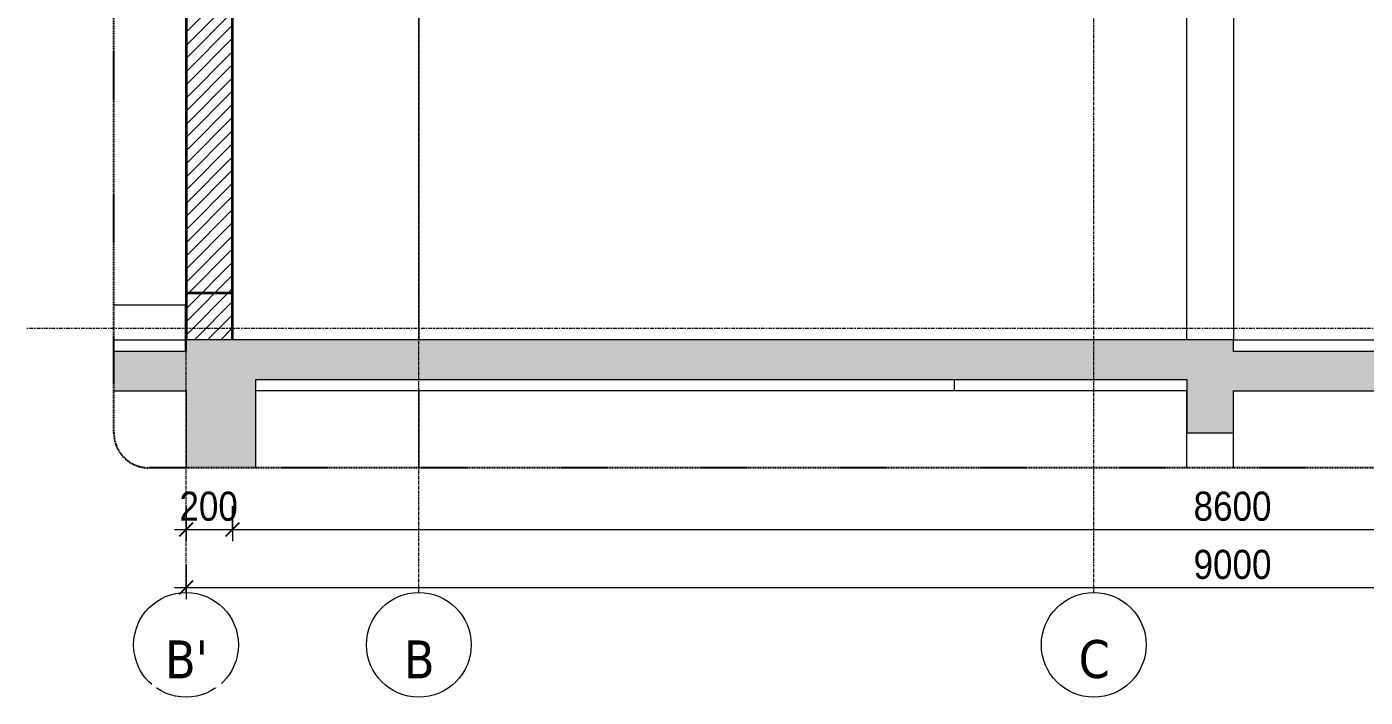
# Model space of a CAD drawing. Header units: millimetres. Extents: x 50254 to 245170, y 481 to 78637.
# Drawn here: x 80407 to 86157, y 614 to 3495 of the extents above; entities that cross this region are included whole.
import ezdxf

# ---------------------------------------------------------------- set-up
doc = ezdxf.new("R2010")
doc.units = ezdxf.units.MM
for name, pattern in [('Centre', [31.75, 6.35, -4.7625, 15.875, -4.7625]), ('Grid Line', [22.225, 12.7, -3.175, 3.175, -3.175]), ('Hidden', [7.14375, 4.7625, -2.38125])]:
    doc.linetypes.add(name, pattern=pattern)
for name, color, linetype, lineweight in [('0-4', 90, 'Continuous', 5), ('A-ANNO-DIMS', 211, 'Continuous', 9), ('A-ANNO-DIMS-50', 211, 'Continuous', 9), ('A-DETL-GENF', 92, 'Continuous', 18), ('A-DETL-GENF-4', 92, 'Hidden', 25), ('A-DETL-GENF-5', 9, 'Continuous', 18), ('A-DETL-THIN', 151, 'Continuous', 18), ('A-FLOR-2', 7, 'Continuous', 18), ('A-FLOR-LEVL-2', 51, 'Centre', 9), ('A-WALL', 113, 'Continuous', 18), ('A-WALL-4', 250, 'Continuous', 35), ('A-WALL-PATT-2', 111, 'Continuous', 18), ('S-BEAM-1', 7, 'Continuous', 18), ('S-COLS', 52, 'Continuous', 18), ('S-COLS-8', 7, 'Continuous', 18), ('S-GRID-1', 1, 'Grid Line', 9), ('S-GRID-IDEN', 1, 'Continuous', 9)]:
    doc.layers.add(name, color=color, linetype=linetype, lineweight=lineweight)
doc.styles.add('Tahoma_B', font='tahomabd.ttf', dxfattribs={"height": 162.5})
doc.styles.add('UTM Avo', font='', dxfattribs={"width": 0.9, "height": 125})
doc.styles.get('UTM Avo').set_extended_font_data('UTM Avo')
doc.dimstyles.new('1_Dim_chi_tiet_2_5', dxfattribs={"dimscale": 304.8, "dimtxt": 124.912619, "dimasz": 0.19685, "dimexe": 0.164042, "dimexo": 0.0625, "dimgap": 0.016404, "dimtad": 1, "dimdec": 0, "dimrnd": 5, "dimzin": 0, "dimdsep": 46, "dimtxsty": 'UTM Avo', "dimblk1": 'OBLIQUE', "dimblk2": 'OBLIQUE', "dimsah": 1, "dimcen": 0.09, "dimdle": 0.164042, "dimazin": 0, "dimtfac": 1, "dimtdec": 4, "dimtix": 1, "dimtmove": 0, "dimatfit": 3, "dimfxl": 0.328084, "dimfxlon": 1, "dimtvp": 1, "dimtolj": 1, "dimtzin": 0, "dimarcsym": 2})

# ---------------------------------------------------------------- blocks, each defined once
blk = doc.blocks.new('NCV_TKTC_KET CAU_rvt-3-TKCS_CĂN HỘ LOẠI 1 - MẶT CẮT 2')
at = {"layer": 'A-FLOR-2'}
for p, q in [((29036.9, 2150), (33336.9, 2150)), ((27836.9, 1980), (27836.9, 1930)), ((27836.9, 1930), (24836.9, 1930)), ((28836.9, 1930), (27836.9, 1930))]:
    blk.add_line(p, q, dxfattribs=at)
at = {"layer": 'S-BEAM-1'}
for p, q in [((24226.9, 2300), (24535.3, 2300)), ((24535.3, 2100), (24535.3, 2300)), ((28835.3, 1930), (28835.3, 1600)), ((29036.9, 1600), (29036.9, 1750))]:
    blk.add_line(p, q, dxfattribs=at)
at = {"layer": 'S-COLS-8'}
for p, q in [((25536.9, 4950), (25536.9, 2150)), ((25536.9, 1930), (25536.9, 1600))]:
    blk.add_line(p, q, dxfattribs=at)
blk = doc.blocks.new('BORDER VIEW - BORDER VIEW-3678770-TKCS_CĂN HỘ LOẠI 1 - MẶT CẮT 2')
at = {"layer": 'A-DETL-GENF-4'}
for p, q in [((24226.9, 1750), (24226.9, 5758.8)), ((33843.7, 1600), (24376.9, 1600))]:
    blk.add_line(p, q, dxfattribs=at)
blk.add_arc((24376.9, 1750), 150, 180, 270, dxfattribs=at)
blk = doc.blocks.new('Grid - M_Grid Head - Circle-353313-TKCS_CĂN HỘ LOẠI 1 - MẶT CẮT 2')
at = {"layer": 'S-GRID-IDEN'}
blk.add_circle((25536.9, 839.3), 225, dxfattribs=at)
blk = doc.blocks.new('DIMBLOCK47-TKCS_CĂN HỘ LOẠI 1 - MẶT CẮT 2')
at = {"layer": 'A-ANNO-DIMS-50'}
for p, q in [((81090.9, 1435.1), (81090.9, 1285.1)), ((81090.9, 1335.1), (81090.9, 1435.1)), ((81290.9, 1435.1), (81290.9, 1285.1)), ((81290.9, 1335.1), (81290.9, 1435.1)), ((81040.9, 1335.1), (81290.9, 1335.1))]:
    blk.add_line(p, q, dxfattribs=at)
at = {"layer": 'A-ANNO-DIMS-50', "lineweight": 25}
for p, q in [((81090.9, 1335.1), (81060.9, 1305.1)), ((81090.9, 1335.1), (81120.9, 1365.1)), ((81290.9, 1335.1), (81260.9, 1305.1)), ((81290.9, 1335.1), (81320.9, 1365.1))]:
    blk.add_line(p, q, dxfattribs=at)
at = {"layer": 'A-ANNO-DIMS-50', "color": 0, "insert": (81062.5, 1497.5), "char_height": 125, "width": 308.118, "attachment_point": 1, "line_spacing_factor": 1.110334, "style": 'UTM Avo'}
blk.add_mtext('200', dxfattribs=at)
blk = doc.blocks.new('_Oblique')
at = {"color": 0, "linetype": 'ByBlock', "lineweight": -2}
blk.add_line((-0.5, -0.5), (0.5, 0.5), dxfattribs=at)
blk = doc.blocks.new('DIMBLOCK48-TKCS_CĂN HỘ LOẠI 1 - MẶT CẮT 2')
at = {"layer": 'A-ANNO-DIMS-50'}
for p, q in [((81290.9, 1435.1), (81290.9, 1285.1)), ((81290.9, 1335.1), (81290.9, 1435.1)), ((89890.9, 1435.1), (89890.9, 1285.1)), ((89890.9, 1335.1), (89890.9, 1435.1)), ((81290.9, 1335.1), (89890.9, 1335.1))]:
    blk.add_line(p, q, dxfattribs=at)
at = {"layer": 'A-ANNO-DIMS-50', "lineweight": 25}
for p, q in [((81290.9, 1335.1), (81260.9, 1305.1)), ((81290.9, 1335.1), (81320.9, 1365.1)), ((89890.9, 1335.1), (89860.9, 1305.1)), ((89890.9, 1335.1), (89920.9, 1365.1))]:
    blk.add_line(p, q, dxfattribs=at)
at = {"layer": 'A-ANNO-DIMS-50', "color": 0, "insert": (85419.7, 1497.5), "char_height": 125, "width": 410.824, "attachment_point": 1, "line_spacing_factor": 1.110334, "style": 'UTM Avo'}
blk.add_mtext('8600', dxfattribs=at)
blk = doc.blocks.new('DIMBLOCK50-TKCS_CĂN HỘ LOẠI 1 - MẶT CẮT 2')
at = {"layer": 'A-ANNO-DIMS-50'}
for p, q in [((81090.9, 1185.1), (81090.9, 1035.1)), ((81090.9, 1085.1), (81090.9, 1185.1)), ((90090.9, 1185.1), (90090.9, 1035.1)), ((90090.9, 1085.1), (90090.9, 1185.1)), ((81040.9, 1085.1), (90140.9, 1085.1))]:
    blk.add_line(p, q, dxfattribs=at)
at = {"layer": 'A-ANNO-DIMS-50', "lineweight": 25}
for p, q in [((81090.9, 1085.1), (81120.9, 1115.1)), ((90090.9, 1085.1), (90120.9, 1115.1)), ((81090.9, 1085.1), (81060.9, 1055.1)), ((90090.9, 1085.1), (90060.9, 1055.1))]:
    blk.add_line(p, q, dxfattribs=at)
at = {"layer": 'A-ANNO-DIMS-50', "color": 0, "insert": (85419.7, 1247.5), "char_height": 125, "width": 410.824, "attachment_point": 1, "line_spacing_factor": 1.110334, "style": 'UTM Avo'}
blk.add_mtext('9000', dxfattribs=at)

msp = doc.modelspace()

# ---------------------------------------------------------------- hatches: boundary and pattern name
at = {"layer": 'A-DETL-GENF-5'}
h = msp.add_hatch(dxfattribs=at)
h.set_pattern_fill('FP_4', color=256, style=0, pattern_type=2)
h.set_pattern_definition([(50, (86375.93, 15375), (364.368, -31.878), [38.1, -419.1]), (355, (86375.93, 15375), (-70.486, 382.113), [30.48, -335.28]), (100.451, (86406.3, 15372.34), (293.885, 350.233), [32.38, -356.18]), (46.184, (86375.93, 15476.6), (542.158, -84.086), [57.15, -628.65]), (96.636, (86421.1, 15469.6), (474.805, 494.855), [48.57, -534.27]), (351.184, (86375.9, 15476.6), (474.81, 494.85), [45.72, -502.92]), (21, (86426.73, 15451.2), (303.2285, -204.5305), [38.1, -419.1]), (326, (86426.73, 15451.2), (123.604, 368.376), [30.48, -335.28]), (71.451, (86452, 15434.16), (426.834, 163.843), [32.38, -356.18]), (37.5, (86375.93, 15375), (6.1766, 169.1102), [3.353, -327.863, 3.353, -337.007, -336.55]), (37.5, (86375.93, 15375), (6.1766, 169.1102), [-671.576, 3.353, -333.197]), (7.5, (86375.93, 15375), (133.6389, 200.3615), [3.353, -190.703, 3.353, -320.243, -128.27]), (7.5, (86375.93, 15375), (133.6389, 200.3615), [-517.652, 3.353, -124.917]), (327.5, (86262.64, 15375), (271.1818, -11.4584), [3.353, -123.647, 3.353, -392.887, -525.78]), (327.5, (86262.64, 15375), (271.1818, -11.4584), [-523.24, 3.353, -522.427]), (317.5, (86211.84, 15375), (296.2585, 50.853), [3.353, -161.747, 3.353, -259.791, -373.38]), (317.5, (86211.84, 15375), (296.2585, 50.853), [-428.244, 3.353, -370.027]), (45, (86375.93, 15375), (-125.7236, 125.7236), []), (45, (86375.93, 15565.5), (-125.7236, 125.7236), [])])
h.paths.add_polyline_path([(81351.4, 1600), (81390.9, 1600), (81390.9, 1980), (85390.9, 1980), (85390.9, 1750), (85590.9, 1750), (85590.9, 1930), (89488.9, 1930), (89488.9, 1700), (90088.9, 1700), (90088.9, 1960), (90528.9, 1960), (90528.9, 2100), (85590.9, 2100), (85590.9, 2150), (81090.9, 2150), (81090.9, 2100), (80780.9, 2100), (80780.9, 1930), (81090.9, 1930), (81090.9, 1600), (81103.5, 1600)])
at = {"layer": 'A-WALL-PATT-2'}
h = msp.add_hatch(dxfattribs=at)
h.set_pattern_fill('FP_3', color=256, style=0, pattern_type=2)
h.set_pattern_definition([(45, (86375.926, 15375), (-28.28427, 28.28427), [])])
h.paths.add_polyline_path([(81090.9, 2150), (81290.9, 2150), (81290.9, 4950), (81090.9, 4950), (81090.9, 3864.3)])

# ---------------------------------------------------------------- linework, layer by layer
at = {"layer": 'A-DETL-THIN'}
for p, q in [((85590.9, 2150), (81090.9, 2150)), ((81090.9, 2150), (81090.9, 2100)), ((85590.9, 2100), (85590.9, 2150)), ((81090.9, 2100), (80780.9, 2100)), ((90528.9, 2100), (85590.9, 2100)), ((81390.9, 1600), (81390.9, 1980)), ((81390.9, 1980), (85390.9, 1980)), ((85390.9, 1980), (85390.9, 1750)), ((80780.9, 1930), (81090.9, 1930)), ((81090.9, 1930), (81090.9, 1600)), ((85590.9, 1750), (85590.9, 1930)), ((85590.9, 1930), (89488.9, 1930)), ((85390.9, 1750), (85590.9, 1750))]:
    msp.add_line(p, q, dxfattribs=at)
at = {"layer": 'A-FLOR-LEVL-2'}
msp.add_line((80406.6, 2200), (91086.1, 2200), dxfattribs=at)
at = {"layer": 'A-WALL'}
for p, q in [((85390.9, 2150), (85390.9, 4950)), ((85590.9, 4950), (85590.9, 2150)), ((80780.9, 2150), (81090.9, 2150))]:
    msp.add_line(p, q, dxfattribs=at)
at = {"layer": 'A-WALL-4'}
for p, q in [((81090.9, 4950), (81090.9, 2150)), ((81290.9, 2150), (81290.9, 4950)), ((81090.9, 2350), (81090.9, 2150)), ((81290.9, 2350), (81090.9, 2350)), ((81290.9, 2150), (81290.9, 2350))]:
    msp.add_line(p, q, dxfattribs=at)
at = {"layer": 'S-COLS'}
for p, q in [((85390.9, 2150), (85390.9, 4950)), ((85590.9, 4950), (85590.9, 2150))]:
    msp.add_line(p, q, dxfattribs=at)
at = {"layer": 'S-GRID-1'}
for p, q in [((81090.9, 2314.3), (81090.9, 5125.3)), ((82090.9, 2314.3), (82090.9, 5125.3)), ((84990.9, 2314.3), (84990.9, 5125.3)), ((81090.9, 1064.3), (81090.9, 2314.3)), ((82090.9, 1064.3), (82090.9, 2314.3)), ((84990.9, 1064.3), (84990.9, 2314.3))]:
    msp.add_line(p, q, dxfattribs=at)

# ---------------------------------------------------------------- block references
at = {"layer": '0-4'}
msp.add_blockref('NCV_TKTC_KET CAU_rvt-3-TKCS_CĂN HỘ LOẠI 1 - MẶT CẮT 2', (56553.9, 0), dxfattribs=at)
at = {"layer": 'A-DETL-GENF'}
msp.add_blockref('BORDER VIEW - BORDER VIEW-3678770-TKCS_CĂN HỘ LOẠI 1 - MẶT CẮT 2', (56553.9, 0), dxfattribs=at)
at = {"layer": 'S-GRID-IDEN'}
for p in [(55553.9, 0), (56553.9, 0), (59453.9, 0)]:
    msp.add_blockref('Grid - M_Grid Head - Circle-353313-TKCS_CĂN HỘ LOẠI 1 - MẶT CẮT 2', p, dxfattribs=at)

# ---------------------------------------------------------------- dimensions: what is measured, and where the dimension line sits
at = {"layer": 'A-ANNO-DIMS'}
for base, p1, p2, override, picture, middle in [((81290.9, 1335.1), (81090.9, 1435.1), (81290.9, 1435.1), {"dimpost": '<>', "dimfxl": 200}, 'DIMBLOCK47-TKCS_CĂN HỘ LOẠI 1 - MẶT CẮT 2', (81190.9, 1404.8)), ((89890.9, 1335.1), (81290.9, 1435.1), (89890.9, 1435.1), {"dimpost": '<>', "dimfxl": 8600}, 'DIMBLOCK48-TKCS_CĂN HỘ LOẠI 1 - MẶT CẮT 2', (85590.9, 1404.8)), ((90090.9, 1085.1), (81090.9, 1185.1), (90090.9, 1185.1), {"dimpost": '<>', "dimfxl": 9000}, 'DIMBLOCK50-TKCS_CĂN HỘ LOẠI 1 - MẶT CẮT 2', (85590.9, 1154.8))]:
    dim = msp.add_linear_dim(base=base, p1=p1, p2=p2, dimstyle='1_Dim_chi_tiet_2_5', override=override, dxfattribs=at)
    dim.commit()
    dim.dimension.update_dxf_attribs({"geometry": picture, "text_midpoint": middle})

# ---------------------------------------------------------------- next in the draw order: texts
at = {"layer": 'S-GRID-IDEN', "char_height": 162.5, "attachment_point": 5, "line_spacing_factor": 0.996129, "style": 'Tahoma_B', "bg_fill": 3, "box_fill_scale": 1.25, "bg_fill_color": 256, "bg_fill_true_color": 13158600, "bg_fill_transparency": 0}
for s, insert, width in [("\\pt634.99962,1269.99925,1905.0005,2540.00013,3174.99975,3809.99937,4445.00062,5080.00025,5714.99987,6349.9995,6985.00075,7620.00037,8255,8889.99962,9524.99925,10160.0005,10795.00013,11429.99975,12064.99938,12700.00063,13335.00025,13969.99988,14604.9995,15240.00075,15875.00038,16510,17144.99963,17779.99925,18415.0005,19050.00013,19684.99975,20319.99938;B'", (81093, 776.9), 215), ('\\pt634.99962,1269.99925,1905.0005,2540.00013,3174.99975,3809.99937,4445.00062,5080.00025,5714.99987,6349.9995,6985.00075,7620.00037,8255,8889.99962,9524.99925,10160.0005,10795.00013,11429.99975,12064.99938,12700.00063,13335.00025,13969.99988,14604.9995,15240.00075,15875.00038,16510,17144.99963,17779.99925,18415.0005,19050.00013,19684.99975,20319.99938;B', (82093, 776.9), 155.5), ('\\pt634.99962,1269.99925,1905.0005,2540.00013,3174.99975,3809.99937,4445.00062,5080.00025,5714.99987,6349.9995,6985.00075,7620.00037,8255,8889.99962,9524.99925,10160.0005,10795.00013,11429.99975,12064.99938,12700.00063,13335.00025,13969.99988,14604.9995,15240.00075,15875.00038,16510,17144.99963,17779.99925,18415.0005,19050.00013,19684.99975,20319.99938;C', (84993, 776.9), 152)]:
    msp.add_mtext(s, dxfattribs=dict(at, insert=insert, width=width))

doc.saveas('drawing.dxf')
